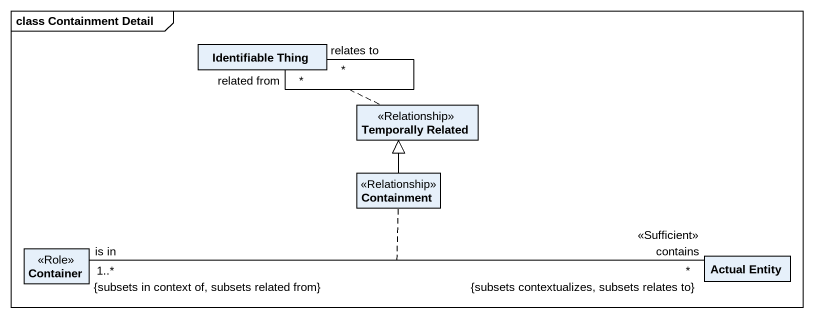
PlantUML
@startuml
mainframe class Containment Detail
hide circle
hide empty members
class "Identifiable Thing" as Identifiable_Thing
class "Temporally Related" as Temporally_Related <<Relationship>>
class Containment <<Relationship>>
class Container <<Role>>
class "Actual Entity" as Actual_Entity
Identifiable_Thing "related from\n*" -- "relates to\n*" Identifiable_Thing
(Identifiable_Thing, Identifiable_Thing) .. Temporally_Related
Containment -up-|> Temporally_Related
Container "is in\n1..*\n{subsets in context of, subsets related from}" -right- "contains\n<<Sufficient>>\n*\n{subsets contextualizes, subsets relates to}" Actual_Entity
(Container, Actual_Entity) .. Containment
@enduml
